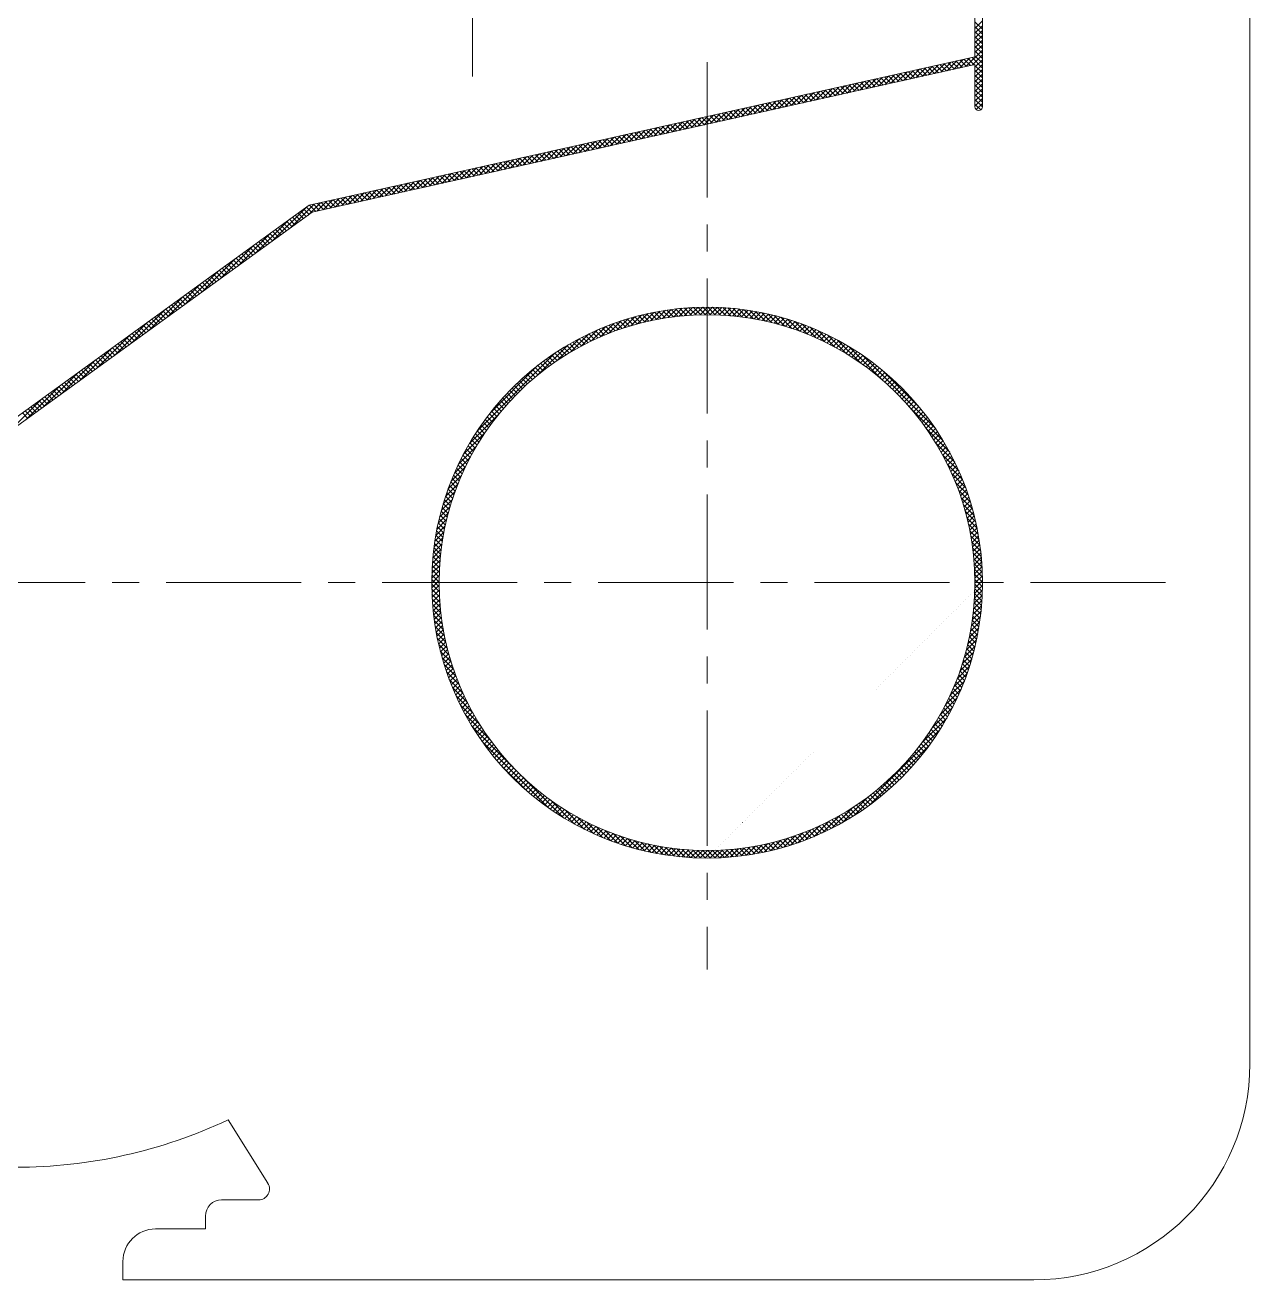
# Model space of a CAD drawing. Header units: millimetres. Extents: x 3341 to 3935, y 1079 to 1499.
# Drawn here: x 3705.75 to 3728.42, y 1122.24 to 1145.46 of the extents above; entities that cross this region are included whole.
import ezdxf

# ---------------------------------------------------------------- set-up
doc = ezdxf.new("R2010")
doc.units = ezdxf.units.MM
doc.linetypes.add('CENTERX2', pattern=[4, 2.5, -0.5, 0.5, -0.5])
for name, color, linetype, lineweight, true_color in [('1', 1, 'Continuous', 18, 0xff0000), ('2', 2, 'Continuous', 18, 0xffff00), ('3', 3, 'CENTERX2', 18, 0x00ff00)]:
    doc.layers.add(name, color=color, linetype=linetype, lineweight=lineweight, true_color=true_color)

msp = doc.modelspace()

# ---------------------------------------------------------------- hatches: boundary and pattern name
at = {"layer": '2'}
h = msp.add_hatch(dxfattribs=at)
h.set_pattern_fill('ANSI37', color=256, scale=0.02, style=0)
h.set_pattern_definition([(45, (3825.92234, 645.475625), (-0.044901281, 0.044901281), []), (135, (3825.92234, 645.475625), (-0.044901281, -0.044901281), [])])
edge = h.paths.add_edge_path(flags=0)
edge.add_line((3718.37369, 1140.24138), (3718.37369, 1140.10299))
edge.add_arc((3718.37369, 1135.14359), 4.9594, 90, 180)
edge.add_line((3713.41429, 1135.14359), (3713.2759, 1135.14359))
edge.add_arc((3718.37369, 1135.14359), 5.09779, 90, 180, ccw=False)
edge = h.paths.add_edge_path(flags=0)
edge.add_line((3718.37369, 1140.10299), (3718.37369, 1140.24138))
edge.add_arc((3718.37369, 1135.14359), 5.09779, 0, 90, ccw=False)
edge.add_line((3723.47149, 1135.14359), (3723.3331, 1135.14359))
edge.add_arc((3718.37369, 1135.14359), 4.9594, 0, 90)
edge = h.paths.add_edge_path(flags=0)
edge.add_line((3723.3331, 1135.14359), (3723.47149, 1135.14359))
edge.add_arc((3718.37369, 1135.14359), 5.09779, 270, 360, ccw=False)
edge.add_line((3718.37369, 1130.04579), (3718.37369, 1130.18418))
edge.add_arc((3718.37369, 1135.14359), 4.9594, 270, 360)
edge = h.paths.add_edge_path(flags=0)
edge.add_line((3713.2759, 1135.14359), (3713.41429, 1135.14359))
edge.add_arc((3718.37369, 1135.14359), 4.9594, 180, 270)
edge.add_line((3718.37369, 1130.18418), (3718.37369, 1130.04579))
edge.add_arc((3718.37369, 1135.14359), 5.09779, 180, 270, ccw=False)

# ---------------------------------------------------------------- linework, layer by layer
at = {"layer": '1'}
for p, q in [((3728.42236, 1191.48875), (3728.42236, 1126.23798)), ((3723.47149, 1173.74792), (3723.47149, 1143.95055)), ((3723.3331, 1172.85344), (3723.3331, 1144.87329)), ((3711.00463, 1142.12846), (3723.3331, 1144.87329)), ((3711.06265, 1141.9996), (3723.3331, 1144.73151)), ((3723.3331, 1144.73151), (3723.3331, 1143.95055)), ((3705.51477, 1138.15023), (3711.00463, 1142.12846)), ((3705.54805, 1138.00344), (3711.06265, 1141.9996)), ((3710.24172, 1124.02538), (3709.50725, 1125.19947)), ((3709.38661, 1123.71931), (3710.07216, 1123.71931)), ((3709.08661, 1123.18117), (3709.08661, 1123.41931)), ((3708.16049, 1123.18117), (3709.08661, 1123.18117)), ((3707.56049, 1122.58117), (3707.56049, 1122.23798)), ((3724.42236, 1122.23798), (3707.56049, 1122.23798))]:
    msp.add_line(p, q, dxfattribs=at)
for radius in [5.09779, 4.9594]:
    msp.add_circle((3718.37369, 1135.14359), radius, dxfattribs=at)
for centre, radius, start, end in [((3723.40229, 1143.95055), 0.06919, 180, 0), ((3724.42236, 1126.23798), 4, 270, 0), ((3705.58811, 1133.53592), 9.21174, 269.910349, 295.179253), ((3710.07216, 1123.91931), 0.2, 270, 32.028677), ((3709.38661, 1123.41931), 0.3, 90, 180), ((3708.16049, 1122.58117), 0.6, 90, 180)]:
    msp.add_arc(centre, radius, start, end, dxfattribs=at)
at = {"layer": '2'}
for p, q in [((3723.3331, 1145.40182), (3723.47149, 1145.54021)), ((3723.47149, 1145.38559), (3723.3331, 1145.52398)), ((3723.3331, 1145.31202), (3723.47149, 1145.45041)), ((3723.47149, 1145.29579), (3723.3331, 1145.43418)), ((3723.3331, 1145.22222), (3723.47149, 1145.36061)), ((3723.47149, 1145.20599), (3723.3331, 1145.34438)), ((3723.3331, 1145.13241), (3723.47149, 1145.2708)), ((3723.47149, 1145.11618), (3723.3331, 1145.25457)), ((3723.16394, 1144.69385), (3723.47149, 1145.0014)), ((3723.3331, 1145.04261), (3723.47149, 1145.181)), ((3723.47149, 1145.02638), (3723.3331, 1145.16477)), ((3723.3331, 1144.95281), (3723.47149, 1145.0912)), ((3723.47149, 1144.93658), (3723.3331, 1145.07497)), ((3722.70184, 1144.59097), (3722.88423, 1144.77335)), ((3722.81737, 1144.61669), (3722.99975, 1144.79907)), ((3722.95297, 1144.64688), (3722.837, 1144.76284)), ((3723.02641, 1144.66323), (3722.91045, 1144.77919)), ((3722.93289, 1144.64241), (3723.11527, 1144.82479)), ((3723.09986, 1144.67958), (3722.9839, 1144.79554)), ((3723.04841, 1144.66813), (3723.2308, 1144.85051)), ((3723.17331, 1144.69593), (3723.05735, 1144.8119)), ((3723.24676, 1144.71229), (3723.1308, 1144.82825)), ((3723.32021, 1144.72864), (3723.20425, 1144.8446)), ((3723.47149, 1144.66717), (3723.2777, 1144.86095)), ((3723.27946, 1144.71957), (3723.47149, 1144.91159)), ((3723.47149, 1144.84678), (3723.3331, 1144.98517)), ((3723.47149, 1144.75697), (3723.3331, 1144.89536)), ((3723.3331, 1144.6834), (3723.47149, 1144.82179)), ((3721.66214, 1144.35949), (3721.84453, 1144.54187)), ((3721.77766, 1144.38521), (3721.96005, 1144.56759)), ((3721.92467, 1144.41794), (3721.80871, 1144.5339)), ((3721.99812, 1144.43429), (3721.88216, 1144.55025)), ((3721.89319, 1144.41093), (3722.07557, 1144.59331)), ((3722.07157, 1144.45064), (3721.95561, 1144.5666)), ((3722.00871, 1144.43665), (3722.19109, 1144.61903)), ((3722.14502, 1144.46699), (3722.02906, 1144.58295)), ((3722.21847, 1144.48335), (3722.10251, 1144.59931)), ((3722.12423, 1144.46237), (3722.30662, 1144.64475)), ((3722.29192, 1144.4997), (3722.17596, 1144.61566)), ((3722.23975, 1144.48809), (3722.42214, 1144.67047)), ((3722.36537, 1144.51605), (3722.24941, 1144.63201)), ((3722.43882, 1144.53241), (3722.32286, 1144.64837)), ((3722.35528, 1144.51381), (3722.53766, 1144.69619)), ((3722.51227, 1144.54876), (3722.39631, 1144.66472)), ((3722.58572, 1144.56511), (3722.46976, 1144.68107)), ((3722.4708, 1144.53953), (3722.65318, 1144.72191)), ((3722.65917, 1144.58146), (3722.54321, 1144.69742)), ((3722.58632, 1144.56525), (3722.76871, 1144.74763)), ((3722.73262, 1144.59782), (3722.61666, 1144.71378)), ((3722.80607, 1144.61417), (3722.69011, 1144.73013)), ((3722.87952, 1144.63052), (3722.76355, 1144.74648)), ((3723.3331, 1144.5936), (3723.47149, 1144.73199)), ((3723.47149, 1144.57737), (3723.3331, 1144.71576)), ((3723.3331, 1144.5038), (3723.47149, 1144.64219)), ((3723.47149, 1144.48757), (3723.3331, 1144.62596)), ((3723.3331, 1144.41399), (3723.47149, 1144.55238)), ((3723.47149, 1144.39776), (3723.3331, 1144.53615)), ((3720.62244, 1144.12801), (3720.80482, 1144.31039)), ((3720.73796, 1144.15373), (3720.92034, 1144.33611)), ((3720.89637, 1144.18899), (3720.78041, 1144.30496)), ((3720.85348, 1144.17945), (3721.03587, 1144.36183)), ((3720.96982, 1144.20535), (3720.85386, 1144.32131)), ((3721.04327, 1144.2217), (3720.92731, 1144.33766)), ((3720.96901, 1144.20517), (3721.15139, 1144.38755)), ((3721.11672, 1144.23805), (3721.00076, 1144.35401)), ((3721.19017, 1144.25441), (3721.07421, 1144.37037)), ((3721.08453, 1144.23089), (3721.26691, 1144.41327)), ((3721.26362, 1144.27076), (3721.14766, 1144.38672)), ((3721.20005, 1144.25661), (3721.38243, 1144.43899)), ((3721.33707, 1144.28711), (3721.22111, 1144.40307)), ((3721.41052, 1144.30347), (3721.29456, 1144.41943)), ((3721.31557, 1144.28233), (3721.49796, 1144.46471)), ((3721.48397, 1144.31982), (3721.36801, 1144.43578)), ((3721.4311, 1144.30805), (3721.61348, 1144.49043)), ((3721.55742, 1144.33617), (3721.44146, 1144.45213)), ((3721.63087, 1144.35252), (3721.51491, 1144.46848)), ((3721.54662, 1144.33377), (3721.729, 1144.51615)), ((3721.70432, 1144.36888), (3721.58836, 1144.48484)), ((3721.77777, 1144.38523), (3721.66181, 1144.50119)), ((3721.85122, 1144.40158), (3721.73526, 1144.51754)), ((3723.3331, 1144.32419), (3723.47149, 1144.46258)), ((3723.47149, 1144.30796), (3723.3331, 1144.44635)), ((3723.3331, 1144.23439), (3723.47149, 1144.37278)), ((3723.47149, 1144.21816), (3723.3331, 1144.35655)), ((3719.58273, 1143.89652), (3719.76512, 1144.07891)), ((3719.69826, 1143.92224), (3719.88064, 1144.10463)), ((3719.86808, 1143.96005), (3719.75212, 1144.07601)), ((3719.81378, 1143.94796), (3719.99616, 1144.13035)), ((3719.94153, 1143.97641), (3719.82557, 1144.09237)), ((3720.01498, 1143.99276), (3719.89902, 1144.10872)), ((3719.9293, 1143.97368), (3720.11169, 1144.15607)), ((3720.08843, 1144.00911), (3719.97247, 1144.12507)), ((3720.04482, 1143.9994), (3720.22721, 1144.18179)), ((3720.16188, 1144.02547), (3720.04592, 1144.14143)), ((3720.23533, 1144.04182), (3720.11937, 1144.15778)), ((3720.16035, 1144.02512), (3720.34273, 1144.20751)), ((3720.30878, 1144.05817), (3720.19282, 1144.17413)), ((3720.38223, 1144.07452), (3720.26627, 1144.19048)), ((3720.27587, 1144.05084), (3720.45825, 1144.23323)), ((3720.45568, 1144.09088), (3720.33972, 1144.20684)), ((3720.39139, 1144.07656), (3720.57378, 1144.25895)), ((3720.52913, 1144.10723), (3720.41317, 1144.22319)), ((3720.60258, 1144.12358), (3720.48662, 1144.23954)), ((3720.50691, 1144.10228), (3720.6893, 1144.28467)), ((3720.67603, 1144.13994), (3720.56007, 1144.2559)), ((3720.74948, 1144.15629), (3720.63351, 1144.27225)), ((3720.82293, 1144.17264), (3720.70696, 1144.2886)), ((3723.3331, 1144.14459), (3723.47149, 1144.28298)), ((3723.47149, 1144.12836), (3723.3331, 1144.26675)), ((3723.3331, 1144.05478), (3723.47149, 1144.19317)), ((3723.47149, 1144.03855), (3723.3331, 1144.17694)), ((3723.3331, 1143.96498), (3723.47149, 1144.10337)), ((3723.47146, 1143.94877), (3723.3331, 1144.08714)), ((3718.54303, 1143.66504), (3718.72541, 1143.84743)), ((3718.76633, 1143.71476), (3718.65037, 1143.83072)), ((3718.65855, 1143.69076), (3718.84094, 1143.87315)), ((3718.83978, 1143.73111), (3718.72382, 1143.84707)), ((3718.77408, 1143.71648), (3718.95646, 1143.89887)), ((3718.91323, 1143.74747), (3718.79727, 1143.86343)), ((3718.98668, 1143.76382), (3718.87072, 1143.87978)), ((3718.8896, 1143.7422), (3719.07198, 1143.92459)), ((3719.06013, 1143.78017), (3718.94417, 1143.89613)), ((3719.00512, 1143.76792), (3719.1875, 1143.95031)), ((3719.13358, 1143.79652), (3719.01762, 1143.91249)), ((3719.20703, 1143.81288), (3719.09107, 1143.92884)), ((3719.12064, 1143.79364), (3719.30303, 1143.97603)), ((3719.28048, 1143.82923), (3719.16452, 1143.94519)), ((3719.23617, 1143.81936), (3719.41855, 1144.00175)), ((3719.35393, 1143.84558), (3719.23797, 1143.96154)), ((3719.42738, 1143.86194), (3719.31142, 1143.9779)), ((3719.35169, 1143.84508), (3719.53407, 1144.02747)), ((3719.50083, 1143.87829), (3719.38487, 1143.99425)), ((3719.57428, 1143.89464), (3719.45832, 1144.0106)), ((3719.46721, 1143.8708), (3719.6496, 1144.05319)), ((3719.64773, 1143.911), (3719.53177, 1144.02696)), ((3719.72118, 1143.92735), (3719.60522, 1144.04331)), ((3719.79463, 1143.9437), (3719.67867, 1144.05966)), ((3723.43871, 1143.89172), (3723.3331, 1143.99734)), ((3723.35655, 1143.89863), (3723.47149, 1144.01357)), ((3723.44075, 1143.89303), (3723.45981, 1143.91209)), ((3717.50333, 1143.43356), (3717.68571, 1143.61595)), ((3717.61885, 1143.45928), (3717.80123, 1143.64167)), ((3717.73804, 1143.48582), (3717.62208, 1143.60178)), ((3717.81149, 1143.50217), (3717.69553, 1143.61813)), ((3717.73437, 1143.485), (3717.91676, 1143.66739)), ((3717.88494, 1143.51853), (3717.76898, 1143.63449)), ((3717.95839, 1143.53488), (3717.84243, 1143.65084)), ((3717.84989, 1143.51072), (3718.03228, 1143.69311)), ((3718.03184, 1143.55123), (3717.91588, 1143.66719)), ((3717.96542, 1143.53644), (3718.1478, 1143.71883)), ((3718.10529, 1143.56758), (3717.98933, 1143.68354)), ((3718.17874, 1143.58394), (3718.06278, 1143.6999)), ((3718.08094, 1143.56216), (3718.26332, 1143.74455)), ((3718.25219, 1143.60029), (3718.13623, 1143.71625)), ((3718.19646, 1143.58788), (3718.37885, 1143.77027)), ((3718.32564, 1143.61664), (3718.20968, 1143.7326)), ((3718.39909, 1143.633), (3718.28313, 1143.74896)), ((3718.31198, 1143.6136), (3718.49437, 1143.79599)), ((3718.47254, 1143.64935), (3718.35658, 1143.76531)), ((3718.42751, 1143.63932), (3718.60989, 1143.82171)), ((3718.54599, 1143.6657), (3718.43003, 1143.78166)), ((3718.61944, 1143.68205), (3718.50347, 1143.79802)), ((3718.69289, 1143.69841), (3718.57692, 1143.81437)), ((3716.46362, 1143.20208), (3716.64601, 1143.38447)), ((3716.57915, 1143.2278), (3716.76153, 1143.41019)), ((3716.70974, 1143.25688), (3716.59378, 1143.37284)), ((3716.78319, 1143.27323), (3716.66723, 1143.38919)), ((3716.69467, 1143.25352), (3716.87705, 1143.43591)), ((3716.85664, 1143.28958), (3716.74068, 1143.40555)), ((3716.81019, 1143.27924), (3716.99257, 1143.46163)), ((3716.93009, 1143.30594), (3716.81413, 1143.4219)), ((3717.00354, 1143.32229), (3716.88758, 1143.43825)), ((3716.92571, 1143.30496), (3717.1081, 1143.48735)), ((3717.07699, 1143.33864), (3716.96103, 1143.4546)), ((3717.15044, 1143.355), (3717.03448, 1143.47096)), ((3717.04124, 1143.33068), (3717.22362, 1143.51307)), ((3717.22389, 1143.37135), (3717.10793, 1143.48731)), ((3717.15676, 1143.3564), (3717.33914, 1143.53879)), ((3717.29734, 1143.3877), (3717.18138, 1143.50366)), ((3717.37079, 1143.40406), (3717.25483, 1143.52002)), ((3717.27228, 1143.38212), (3717.45467, 1143.56451)), ((3717.44424, 1143.42041), (3717.32828, 1143.53637)), ((3717.3878, 1143.40784), (3717.57019, 1143.59023)), ((3717.51769, 1143.43676), (3717.40173, 1143.55272)), ((3717.59114, 1143.45311), (3717.47518, 1143.56907)), ((3717.66459, 1143.46947), (3717.54863, 1143.58543)), ((3715.42392, 1142.9706), (3715.6063, 1143.15299)), ((3715.53944, 1142.99632), (3715.72183, 1143.17871)), ((3715.68145, 1143.02794), (3715.56549, 1143.1439)), ((3715.7549, 1143.04429), (3715.63894, 1143.16025)), ((3715.65496, 1143.02204), (3715.83735, 1143.20443)), ((3715.82835, 1143.06064), (3715.71239, 1143.1766)), ((3715.77049, 1143.04776), (3715.95287, 1143.23015)), ((3715.9018, 1143.077), (3715.78584, 1143.19296)), ((3715.97525, 1143.09335), (3715.85929, 1143.20931)), ((3715.88601, 1143.07348), (3716.06839, 1143.25587)), ((3716.0487, 1143.1097), (3715.93274, 1143.22566)), ((3716.00153, 1143.0992), (3716.18392, 1143.28159)), ((3716.12215, 1143.12606), (3716.00619, 1143.24202)), ((3716.1956, 1143.14241), (3716.07964, 1143.25837)), ((3716.11705, 1143.12492), (3716.29944, 1143.30731)), ((3716.26905, 1143.15876), (3716.15309, 1143.27472)), ((3716.3425, 1143.17511), (3716.22654, 1143.29107)), ((3716.23258, 1143.15064), (3716.41496, 1143.33303)), ((3716.41595, 1143.19147), (3716.29999, 1143.30743)), ((3716.3481, 1143.17636), (3716.53048, 1143.35875)), ((3716.4894, 1143.20782), (3716.37343, 1143.32378)), ((3716.56285, 1143.22417), (3716.44688, 1143.34013)), ((3716.63629, 1143.24053), (3716.52033, 1143.35649)), ((3714.38421, 1142.73912), (3714.5666, 1142.9215)), ((3714.5797, 1142.78264), (3714.46374, 1142.89861)), ((3714.49974, 1142.76484), (3714.68212, 1142.94723)), ((3714.65315, 1142.799), (3714.53719, 1142.91496)), ((3714.7266, 1142.81535), (3714.61064, 1142.93131)), ((3714.61526, 1142.79056), (3714.79764, 1142.97295)), ((3714.80005, 1142.8317), (3714.68409, 1142.94766)), ((3714.73078, 1142.81628), (3714.91317, 1142.99867)), ((3714.8735, 1142.84806), (3714.75754, 1142.96402)), ((3714.94695, 1142.86441), (3714.83099, 1142.98037)), ((3714.84631, 1142.842), (3715.02869, 1143.02439)), ((3715.0204, 1142.88076), (3714.90444, 1142.99672)), ((3714.96183, 1142.86772), (3715.14421, 1143.05011)), ((3715.09385, 1142.89712), (3714.97789, 1143.01308)), ((3715.1673, 1142.91347), (3715.05134, 1143.02943)), ((3715.07735, 1142.89344), (3715.25973, 1143.07583)), ((3715.24075, 1142.92982), (3715.12479, 1143.04578)), ((3715.19287, 1142.91916), (3715.37526, 1143.10155)), ((3715.3142, 1142.94617), (3715.19824, 1143.06213)), ((3715.38765, 1142.96253), (3715.27169, 1143.07849)), ((3715.3084, 1142.94488), (3715.49078, 1143.12727)), ((3715.4611, 1142.97888), (3715.34514, 1143.09484)), ((3715.53455, 1142.99523), (3715.41859, 1143.11119)), ((3715.608, 1143.01159), (3715.49204, 1143.12755)), ((3713.34451, 1142.50764), (3713.5269, 1142.69002)), ((3713.55141, 1142.5537), (3713.43545, 1142.66966)), ((3713.46003, 1142.53336), (3713.64242, 1142.71574)), ((3713.62486, 1142.57006), (3713.5089, 1142.68602)), ((3713.57556, 1142.55908), (3713.75794, 1142.74146)), ((3713.69831, 1142.58641), (3713.58235, 1142.70237)), ((3713.77176, 1142.60276), (3713.6558, 1142.71872)), ((3713.69108, 1142.5848), (3713.87346, 1142.76718)), ((3713.84521, 1142.61912), (3713.72925, 1142.73508)), ((3713.91866, 1142.63547), (3713.8027, 1142.75143)), ((3713.8066, 1142.61052), (3713.98899, 1142.7929)), ((3713.99211, 1142.65182), (3713.87615, 1142.76778)), ((3713.92212, 1142.63624), (3714.10451, 1142.81862)), ((3714.06556, 1142.66817), (3713.9496, 1142.78413)), ((3714.13901, 1142.68453), (3714.02305, 1142.80049)), ((3714.03765, 1142.66196), (3714.22003, 1142.84434)), ((3714.21246, 1142.70088), (3714.0965, 1142.81684)), ((3714.15317, 1142.68768), (3714.33555, 1142.87006)), ((3714.28591, 1142.71723), (3714.16995, 1142.83319)), ((3714.35936, 1142.73359), (3714.24339, 1142.84955)), ((3714.26869, 1142.7134), (3714.45108, 1142.89578)), ((3714.43281, 1142.74994), (3714.31684, 1142.8659)), ((3714.50625, 1142.76629), (3714.39029, 1142.88225)), ((3712.30481, 1142.27616), (3712.48719, 1142.45854)), ((3712.52311, 1142.32476), (3712.40715, 1142.44072)), ((3712.42033, 1142.30188), (3712.60271, 1142.48426)), ((3712.59656, 1142.34112), (3712.4806, 1142.45708)), ((3712.53585, 1142.3276), (3712.71824, 1142.50998)), ((3712.67001, 1142.35747), (3712.55405, 1142.47343)), ((3712.74346, 1142.37382), (3712.6275, 1142.48978)), ((3712.65138, 1142.35332), (3712.83376, 1142.5357)), ((3712.81691, 1142.39018), (3712.70095, 1142.50614)), ((3712.7669, 1142.37904), (3712.94928, 1142.56142)), ((3712.89036, 1142.40653), (3712.7744, 1142.52249)), ((3712.96381, 1142.42288), (3712.84785, 1142.53884)), ((3712.88242, 1142.40476), (3713.0648, 1142.58714)), ((3713.03726, 1142.43923), (3712.9213, 1142.55519)), ((3713.11071, 1142.45559), (3712.99475, 1142.57155)), ((3712.99794, 1142.43048), (3713.18033, 1142.61286)), ((3713.18416, 1142.47194), (3713.0682, 1142.5879)), ((3713.11347, 1142.4562), (3713.29585, 1142.63858)), ((3713.25761, 1142.48829), (3713.14165, 1142.60425)), ((3713.33106, 1142.50465), (3713.2151, 1142.62061)), ((3713.22899, 1142.48192), (3713.41137, 1142.6643)), ((3713.40451, 1142.521), (3713.28855, 1142.63696)), ((3713.47796, 1142.53735), (3713.362, 1142.65331)), ((3711.2651, 1142.04468), (3711.44749, 1142.22706)), ((3711.49482, 1142.09582), (3711.37886, 1142.21178)), ((3711.38063, 1142.0704), (3711.56301, 1142.25278)), ((3711.56827, 1142.11218), (3711.45231, 1142.22814)), ((3711.49615, 1142.09612), (3711.67853, 1142.2785)), ((3711.64172, 1142.12853), (3711.52576, 1142.24449)), ((3711.71517, 1142.14488), (3711.59921, 1142.26084)), ((3711.61167, 1142.12184), (3711.79406, 1142.30422)), ((3711.78862, 1142.16123), (3711.67266, 1142.27719)), ((3711.72719, 1142.14756), (3711.90958, 1142.32994)), ((3711.86207, 1142.17759), (3711.74611, 1142.29355)), ((3711.93552, 1142.19394), (3711.81956, 1142.3099)), ((3711.84272, 1142.17328), (3712.0251, 1142.35566)), ((3712.00897, 1142.21029), (3711.89301, 1142.32625)), ((3711.95824, 1142.199), (3712.14062, 1142.38138)), ((3712.08242, 1142.22665), (3711.96646, 1142.34261)), ((3712.15587, 1142.243), (3712.03991, 1142.35896)), ((3712.07376, 1142.22472), (3712.25615, 1142.4071)), ((3712.22932, 1142.25935), (3712.11335, 1142.37531)), ((3712.30277, 1142.2757), (3712.1868, 1142.39167)), ((3712.18928, 1142.25044), (3712.37167, 1142.43282)), ((3712.37621, 1142.29206), (3712.26025, 1142.40802)), ((3712.44966, 1142.30841), (3712.3337, 1142.42437)), ((3710.32965, 1141.46843), (3710.95034, 1142.08912)), ((3710.65579, 1141.70477), (3711.10092, 1142.1499)), ((3710.90039, 1141.88203), (3710.8013, 1141.98112)), ((3710.95246, 1141.91976), (3710.85337, 1142.01885)), ((3711.00453, 1141.95749), (3710.90544, 1142.05659)), ((3711.0566, 1141.99522), (3710.95751, 1142.09432)), ((3710.98193, 1141.94111), (3711.21644, 1142.17562)), ((3711.12757, 1142.01406), (3711.01161, 1142.13002)), ((3711.20102, 1142.03041), (3711.08506, 1142.14637)), ((3711.14958, 1142.01896), (3711.33197, 1142.20134)), ((3711.27447, 1142.04676), (3711.15851, 1142.16272)), ((3711.34792, 1142.06312), (3711.23196, 1142.17908)), ((3711.42137, 1142.07947), (3711.30541, 1142.19543)), ((3710.00351, 1141.23209), (3710.62419, 1141.85278)), ((3710.58797, 1141.65563), (3710.48888, 1141.75473)), ((3710.64004, 1141.69336), (3710.54095, 1141.79246)), ((3710.69211, 1141.73109), (3710.59302, 1141.83019)), ((3710.74418, 1141.76883), (3710.64509, 1141.86792)), ((3710.79625, 1141.80656), (3710.69716, 1141.90566)), ((3710.84832, 1141.84429), (3710.74923, 1141.94339)), ((3709.67736, 1140.99575), (3710.29805, 1141.61644)), ((3710.27555, 1141.42923), (3710.17646, 1141.52833)), ((3710.32762, 1141.46697), (3710.22853, 1141.56606)), ((3710.37969, 1141.5047), (3710.2806, 1141.60379)), ((3710.43176, 1141.54243), (3710.33267, 1141.64153)), ((3710.48383, 1141.58016), (3710.38474, 1141.67926)), ((3710.5359, 1141.6179), (3710.43681, 1141.71699)), ((3709.35122, 1140.75941), (3709.97191, 1141.3801)), ((3709.96313, 1141.20284), (3709.86404, 1141.30193)), ((3710.0152, 1141.24057), (3709.91611, 1141.33967)), ((3710.06727, 1141.2783), (3709.96818, 1141.3774)), ((3710.11934, 1141.31604), (3710.02025, 1141.41513)), ((3710.17141, 1141.35377), (3710.07232, 1141.45286)), ((3710.22348, 1141.3915), (3710.12439, 1141.4906)), ((3709.02508, 1140.52307), (3709.64577, 1141.14376)), ((3709.65071, 1140.97644), (3709.55162, 1141.07554)), ((3709.70278, 1141.01418), (3709.60369, 1141.11327)), ((3709.75485, 1141.05191), (3709.65576, 1141.151)), ((3709.80692, 1141.08964), (3709.70783, 1141.18874)), ((3709.85899, 1141.12737), (3709.7599, 1141.22647)), ((3709.91106, 1141.16511), (3709.81197, 1141.2642)), ((3708.69894, 1140.28673), (3709.31962, 1140.90742)), ((3709.28622, 1140.71231), (3709.18713, 1140.81141)), ((3709.33829, 1140.75005), (3709.2392, 1140.84914)), ((3709.39036, 1140.78778), (3709.29127, 1140.88688)), ((3709.44243, 1140.82551), (3709.34334, 1140.92461)), ((3709.4945, 1140.86324), (3709.39541, 1140.96234)), ((3709.54657, 1140.90098), (3709.44748, 1141.00007)), ((3709.59864, 1140.93871), (3709.49955, 1141.03781)), ((3708.37279, 1140.05039), (3708.99348, 1140.67108)), ((3708.97381, 1140.48592), (3708.87471, 1140.58501)), ((3709.02588, 1140.52365), (3708.92678, 1140.62275)), ((3709.07794, 1140.56138), (3708.97885, 1140.66048)), ((3709.13001, 1140.59912), (3709.03092, 1140.69821)), ((3709.18208, 1140.63685), (3709.08299, 1140.73594)), ((3709.23415, 1140.67458), (3709.13506, 1140.77368)), ((3708.04665, 1139.81405), (3708.66734, 1140.43474)), ((3708.66139, 1140.25952), (3708.56229, 1140.35862)), ((3708.71346, 1140.29726), (3708.61436, 1140.39635)), ((3708.76553, 1140.33499), (3708.66643, 1140.43408)), ((3708.8176, 1140.37272), (3708.7185, 1140.47182)), ((3708.86967, 1140.41045), (3708.77057, 1140.50955)), ((3708.92174, 1140.44819), (3708.82264, 1140.54728)), ((3707.72051, 1139.57771), (3708.3412, 1140.1984)), ((3708.34897, 1140.03313), (3708.24987, 1140.13222)), ((3708.40104, 1140.07086), (3708.30194, 1140.16996)), ((3708.45311, 1140.10859), (3708.35401, 1140.20769)), ((3708.50518, 1140.14633), (3708.40608, 1140.24542)), ((3708.55725, 1140.18406), (3708.45815, 1140.28315)), ((3708.60932, 1140.22179), (3708.51022, 1140.32089)), ((3707.39437, 1139.34137), (3708.01506, 1139.96206)), ((3708.03655, 1139.80673), (3707.93745, 1139.90583)), ((3708.08862, 1139.84446), (3707.98952, 1139.94356)), ((3708.14069, 1139.8822), (3708.04159, 1139.98129)), ((3708.19276, 1139.91993), (3708.09366, 1140.01902)), ((3708.24483, 1139.95766), (3708.14573, 1140.05676)), ((3708.2969, 1139.99539), (3708.1978, 1140.09449)), ((3707.06822, 1139.10503), (3707.68891, 1139.72572)), ((3707.72413, 1139.58034), (3707.62503, 1139.67943)), ((3707.7762, 1139.61807), (3707.6771, 1139.71716)), ((3707.82827, 1139.6558), (3707.72917, 1139.7549)), ((3707.88034, 1139.69353), (3707.78124, 1139.79263)), ((3707.93241, 1139.73127), (3707.83331, 1139.83036)), ((3707.98448, 1139.769), (3707.88538, 1139.86809)), ((3706.74208, 1138.8687), (3707.36277, 1139.48938)), ((3707.35964, 1139.31621), (3707.26054, 1139.4153)), ((3707.41171, 1139.35394), (3707.31261, 1139.45304)), ((3707.46378, 1139.39167), (3707.36468, 1139.49077)), ((3707.51585, 1139.42941), (3707.41675, 1139.5285)), ((3707.56792, 1139.46714), (3707.46882, 1139.56623)), ((3707.61999, 1139.50487), (3707.52089, 1139.60397)), ((3707.67206, 1139.5426), (3707.57296, 1139.6417)), ((3706.41594, 1138.63236), (3707.03663, 1139.25304)), ((3707.04722, 1139.08981), (3706.94812, 1139.18891)), ((3707.09929, 1139.12754), (3707.00019, 1139.22664)), ((3707.15136, 1139.16528), (3707.05226, 1139.26437)), ((3707.20343, 1139.20301), (3707.10433, 1139.30211)), ((3707.2555, 1139.24074), (3707.1564, 1139.33984)), ((3707.30757, 1139.27848), (3707.20847, 1139.37757)), ((3706.0898, 1138.39602), (3706.71049, 1139.0167)), ((3706.7348, 1138.86342), (3706.6357, 1138.96251)), ((3706.78687, 1138.90115), (3706.68777, 1139.00024)), ((3706.83894, 1138.93888), (3706.73984, 1139.03798)), ((3706.89101, 1138.97661), (3706.79191, 1139.07571)), ((3706.94308, 1139.01435), (3706.84398, 1139.11344)), ((3706.99515, 1139.05208), (3706.89605, 1139.15117)), ((3705.76365, 1138.15968), (3706.38434, 1138.78036)), ((3706.42238, 1138.63702), (3706.32328, 1138.73612)), ((3706.47445, 1138.67475), (3706.37535, 1138.77385)), ((3706.52652, 1138.71249), (3706.42742, 1138.81158)), ((3706.57859, 1138.75022), (3706.47949, 1138.84931)), ((3706.63066, 1138.78795), (3706.53156, 1138.88705)), ((3706.68273, 1138.82568), (3706.58363, 1138.92478)), ((3705.4463, 1137.93213), (3706.0582, 1138.54402)), ((3706.10996, 1138.41063), (3706.01086, 1138.50972)), ((3706.16203, 1138.44836), (3706.06293, 1138.54745)), ((3706.2141, 1138.48609), (3706.115, 1138.58519)), ((3706.26617, 1138.52382), (3706.16707, 1138.62292)), ((3706.31824, 1138.56156), (3706.21914, 1138.66065)), ((3706.37031, 1138.59929), (3706.27121, 1138.69838)), ((3705.79754, 1138.18423), (3705.69844, 1138.28332)), ((3705.84961, 1138.22196), (3705.75051, 1138.32106)), ((3705.90168, 1138.25969), (3705.80258, 1138.35879)), ((3705.95375, 1138.29743), (3705.85465, 1138.39652)), ((3706.00582, 1138.33516), (3705.90672, 1138.43426)), ((3706.05789, 1138.37289), (3705.95879, 1138.47199))]:
    msp.add_line(p, q, dxfattribs=at)
at = {"layer": '3'}
for p, q in [((3714.03369, 1144.5113), (3714.03369, 1174.36167)), ((3718.37369, 1144.77493), (3718.37369, 1127.98564)), ((3726.86006, 1135.14359), (3682.99261, 1135.14359))]:
    msp.add_line(p, q, dxfattribs=at)

doc.saveas('drawing.dxf')
